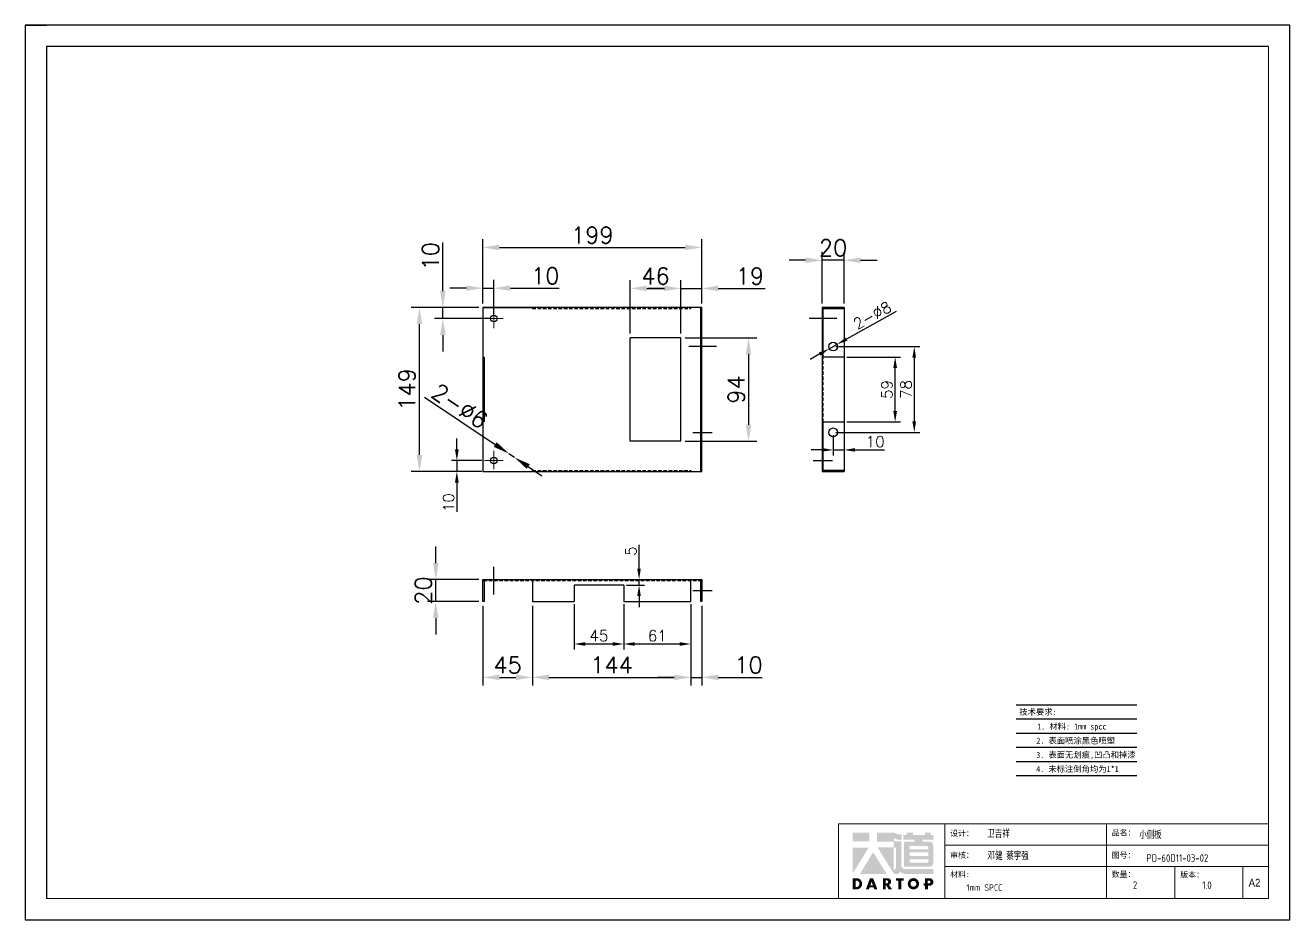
# Model space of a CAD drawing. Header units: millimetres. Extents: x -30327 to 34858, y 4015 to 75103.
# Drawn here: x -2896 to -1746, y 45675 to 46488 of the extents above; entities that cross this region are included whole.
import ezdxf
from ezdxf.enums import TextEntityAlignment as Align

# ---------------------------------------------------------------- set-up
doc = ezdxf.new("R2010")
doc.units = ezdxf.units.MM
doc.linetypes.add('HIDDEN2', pattern=[4.7625, 3.175, -1.5875])
doc.layers.add('A-TITLEBLOCK', color=7, linetype='Continuous', lineweight=18)
doc.layers.add('dim', color=2, linetype='Continuous', lineweight=9)
doc.layers.add('hidden', color=3, linetype='HIDDEN2')
doc.layers.add('print', color=30, linetype='Continuous')
doc.styles.add('GB', font='GBENOR.SHX', dxfattribs={"bigfont": 'gbcbig.shx'})
doc.styles.add('HZ', font='')
doc.styles.add('SLDTEXTSTYLE0', font='simfang.ttf', dxfattribs={"bigfont": 'bigfont'})
doc.styles.add('SLDTEXTSTYLE1', font='Gothic.ttf', dxfattribs={"width": 0.913})
doc.styles.get("Standard").update_dxf_attribs({"font": 'txt', "bigfont": 'gbcbig.shx'})
doc.styles.get('HZ').set_extended_font_data('SimSun')
doc.dimstyles.new('1-4', dxfattribs={"dimscale": 4, "dimtxt": 2.5, "dimasz": 2.5, "dimexe": 1.25, "dimexo": 0.625, "dimtad": 1, "dimdsep": 46, "dimtxsty": 'Standard', "dimcen": 2.5, "dimadec": 0, "dimazin": 0, "dimtfac": 1, "dimtmove": 0, "dimatfit": 3, "dimfxl": 0, "dimarcsym": 0})
doc.dimstyles.new('1-6', dxfattribs={"dimscale": 6, "dimtxt": 2.5, "dimasz": 2.5, "dimexe": 1.25, "dimexo": 0.625, "dimtad": 1, "dimdsep": 46, "dimtxsty": 'Standard', "dimcen": 2.5, "dimadec": 0, "dimazin": 0, "dimtfac": 1, "dimtmove": 0, "dimatfit": 3, "dimfxl": 0, "dimarcsym": 0})

# ---------------------------------------------------------------- blocks, each defined once
blk = doc.blocks.new('*D1077')
at = {"layer": 'Defpoints', "color": 0}
for p in [(-2456.3, 46098.8), (-2451.3, 46095.4)]:
    blk.add_point(p, dxfattribs=at)
at = {"layer": 'dim', "color": 0, "lineweight": -2}
for p, q in [((-2533.2, 46150.1), (-2468.8, 46107.1)), ((-2451.3, 46095.4), (-2456.3, 46098.8)), ((-2438.8, 46087.1), (-2426.3, 46078.8))]:
    blk.add_line(p, q, dxfattribs=at)
at = {"layer": 'dim', "color": 0}
for points in [[(-2467.4, 46109.2), (-2470.1, 46105), (-2456.3, 46098.8)], [(-2437.4, 46089.2), (-2440.2, 46085), (-2451.3, 46095.4)]]:
    blk.add_solid(points, dxfattribs=at)
at = {"layer": 'dim', "color": 0, "lineweight": 9, "insert": (-2501, 46142.1), "char_height": 15, "attachment_point": 5, "rotation": 326.2874}
blk.add_mtext('2-%%C6', dxfattribs=at)
blk = doc.blocks.new('*D1078')
at = {"layer": 'Defpoints', "color": 0}
for p in [(-2537.7, 46231.6), (-2480, 46231.6), (-2480, 46082.6)]:
    blk.add_point(p, dxfattribs=at)
at = {"layer": 'dim', "color": 0, "lineweight": -2}
for p, q in [((-2483.7, 46231.6), (-2545.2, 46231.6)), ((-2537.7, 46097.6), (-2537.7, 46216.6)), ((-2483.7, 46082.6), (-2545.2, 46082.6))]:
    blk.add_line(p, q, dxfattribs=at)
at = {"layer": 'dim', "color": 0}
for points in [[(-2540.2, 46216.6), (-2535.2, 46216.6), (-2537.7, 46231.6)], [(-2540.2, 46097.6), (-2535.2, 46097.6), (-2537.7, 46082.6)]]:
    blk.add_solid(points, dxfattribs=at)
at = {"layer": 'dim', "color": 0, "lineweight": 9, "insert": (-2549, 46157.1), "char_height": 15, "attachment_point": 5, "rotation": 90}
blk.add_mtext('149', dxfattribs=at)
blk = doc.blocks.new('*D1079')
at = {"layer": 'Defpoints', "color": 0}
for p in [(-2281, 46286.2), (-2480, 46231.6), (-2281, 46231.6)]:
    blk.add_point(p, dxfattribs=at)
at = {"layer": 'dim', "color": 0, "lineweight": -2}
for p, q in [((-2480, 46235.4), (-2480, 46293.7)), ((-2465, 46286.2), (-2296, 46286.2)), ((-2281, 46235.4), (-2281, 46293.7))]:
    blk.add_line(p, q, dxfattribs=at)
at = {"layer": 'dim', "color": 0}
for points in [[(-2465, 46288.7), (-2465, 46283.7), (-2480, 46286.2)], [(-2296, 46288.7), (-2296, 46283.7), (-2281, 46286.2)]]:
    blk.add_solid(points, dxfattribs=at)
at = {"layer": 'dim', "color": 0, "lineweight": 9, "insert": (-2380.5, 46297.4), "char_height": 15, "attachment_point": 5}
blk.add_mtext('199', dxfattribs=at)
blk = doc.blocks.new('*D1080')
at = {"layer": 'Defpoints', "color": 0}
for p in [(-2516.4, 46231.6), (-2480, 46231.6), (-2470, 46221.6)]:
    blk.add_point(p, dxfattribs=at)
at = {"layer": 'dim', "color": 0, "lineweight": -2}
for p, q in [((-2516.4, 46246.6), (-2516.4, 46290.8)), ((-2483.7, 46231.6), (-2523.9, 46231.6)), ((-2516.4, 46221.6), (-2516.4, 46231.6)), ((-2473.7, 46221.6), (-2523.9, 46221.6)), ((-2516.4, 46206.6), (-2516.4, 46191.6))]:
    blk.add_line(p, q, dxfattribs=at)
at = {"layer": 'dim', "color": 0}
for points in [[(-2518.9, 46246.6), (-2513.9, 46246.6), (-2516.4, 46231.6)], [(-2518.9, 46206.6), (-2513.9, 46206.6), (-2516.4, 46221.6)]]:
    blk.add_solid(points, dxfattribs=at)
at = {"layer": 'dim', "color": 0, "lineweight": 9, "insert": (-2527.6, 46278.3), "char_height": 15, "attachment_point": 5, "rotation": 90}
blk.add_mtext('10', dxfattribs=at)
blk = doc.blocks.new('*D1081')
at = {"layer": 'Defpoints', "color": 0}
for p in [(-2480, 46249.2), (-2480, 46231.6), (-2470, 46221.6)]:
    blk.add_point(p, dxfattribs=at)
at = {"layer": 'dim', "color": 0, "lineweight": -2}
for p, q in [((-2495, 46249.2), (-2510, 46249.2)), ((-2480, 46235.4), (-2480, 46256.7)), ((-2480, 46249.2), (-2470, 46249.2)), ((-2470, 46225.4), (-2470, 46256.7)), ((-2455, 46249.2), (-2410.8, 46249.2))]:
    blk.add_line(p, q, dxfattribs=at)
at = {"layer": 'dim', "color": 0}
for points in [[(-2495, 46251.7), (-2495, 46246.7), (-2480, 46249.2)], [(-2455, 46251.7), (-2455, 46246.7), (-2470, 46249.2)]]:
    blk.add_solid(points, dxfattribs=at)
at = {"layer": 'dim', "color": 0, "lineweight": 9, "insert": (-2423.3, 46260.4), "char_height": 15, "attachment_point": 5}
blk.add_mtext('10', dxfattribs=at)
blk = doc.blocks.new('*D1090')
at = {"layer": 'Defpoints', "color": 0}
for p in [(-2522.9, 45984.4), (-2480, 45984.4), (-2480, 45964.4)]:
    blk.add_point(p, dxfattribs=at)
at = {"layer": 'dim', "color": 0, "lineweight": -2}
for p, q in [((-2522.9, 45999.4), (-2522.9, 46014.4)), ((-2483.7, 45984.4), (-2530.4, 45984.4)), ((-2522.9, 45964.4), (-2522.9, 45984.4)), ((-2483.7, 45964.4), (-2530.4, 45964.4)), ((-2522.9, 45949.4), (-2522.9, 45934.4))]:
    blk.add_line(p, q, dxfattribs=at)
at = {"layer": 'dim', "color": 0}
for points in [[(-2525.4, 45999.4), (-2520.4, 45999.4), (-2522.9, 45984.4)], [(-2525.4, 45949.4), (-2520.4, 45949.4), (-2522.9, 45964.4)]]:
    blk.add_solid(points, dxfattribs=at)
at = {"layer": 'dim', "color": 0, "lineweight": 9, "insert": (-2534.2, 45974.4), "char_height": 15, "attachment_point": 5, "rotation": 90}
blk.add_mtext('20', dxfattribs=at)
blk = doc.blocks.new('*D1091')
at = {"layer": 'Defpoints', "color": 0}
for p in [(-2480, 45964.4), (-2435, 45964.4), (-2435, 45895.5)]:
    blk.add_point(p, dxfattribs=at)
at = {"layer": 'dim', "color": 0, "lineweight": -2}
for p, q in [((-2480, 45960.6), (-2480, 45888)), ((-2435, 45960.6), (-2435, 45888)), ((-2465, 45895.5), (-2450, 45895.5))]:
    blk.add_line(p, q, dxfattribs=at)
at = {"layer": 'dim', "color": 0}
for points in [[(-2465, 45898), (-2465, 45893), (-2480, 45895.5)], [(-2450, 45898), (-2450, 45893), (-2435, 45895.5)]]:
    blk.add_solid(points, dxfattribs=at)
at = {"layer": 'dim', "color": 0, "lineweight": 9, "insert": (-2457.5, 45906.7), "char_height": 15, "attachment_point": 5}
blk.add_mtext('45', dxfattribs=at)
blk = doc.blocks.new('*D1092')
at = {"layer": 'Defpoints', "color": 0}
for p in [(-2435, 45964.4), (-2291, 45964.4), (-2291, 45895.5)]:
    blk.add_point(p, dxfattribs=at)
at = {"layer": 'dim', "color": 0, "lineweight": -2}
for p, q in [((-2435, 45960.6), (-2435, 45888)), ((-2291, 45960.6), (-2291, 45888)), ((-2420, 45895.5), (-2306, 45895.5))]:
    blk.add_line(p, q, dxfattribs=at)
at = {"layer": 'dim', "color": 0}
for points in [[(-2420, 45898), (-2420, 45893), (-2435, 45895.5)], [(-2306, 45898), (-2306, 45893), (-2291, 45895.5)]]:
    blk.add_solid(points, dxfattribs=at)
at = {"layer": 'dim', "color": 0, "lineweight": 9, "insert": (-2363, 45906.7), "char_height": 15, "attachment_point": 5}
blk.add_mtext('144', dxfattribs=at)
blk = doc.blocks.new('*D1093')
at = {"layer": 'Defpoints', "color": 0}
for p in [(-2291, 45964.4), (-2281, 45964.4), (-2291, 45895.5)]:
    blk.add_point(p, dxfattribs=at)
at = {"layer": 'dim', "color": 0, "lineweight": -2}
for p, q in [((-2291, 45960.6), (-2291, 45888)), ((-2281, 45960.6), (-2281, 45888)), ((-2306, 45895.5), (-2321, 45895.5)), ((-2291, 45895.5), (-2281, 45895.5)), ((-2266, 45895.5), (-2226, 45895.5))]:
    blk.add_line(p, q, dxfattribs=at)
at = {"layer": 'dim', "color": 0}
for points in [[(-2306, 45898), (-2306, 45893), (-2291, 45895.5)], [(-2266, 45898), (-2266, 45893), (-2281, 45895.5)]]:
    blk.add_solid(points, dxfattribs=at)
at = {"layer": 'dim', "color": 0, "lineweight": 9, "insert": (-2238.5, 45906.7), "char_height": 15, "attachment_point": 5}
blk.add_mtext('10', dxfattribs=at)
blk = doc.blocks.new('*D1094')
at = {"layer": 'Defpoints', "color": 0}
for p in [(-2171.6, 46274.6), (-2171.6, 46231.6), (-2151.6, 46231.6)]:
    blk.add_point(p, dxfattribs=at)
at = {"layer": 'dim', "color": 0, "lineweight": -2}
for p, q in [((-2186.6, 46274.6), (-2201.6, 46274.6)), ((-2171.6, 46235.4), (-2171.6, 46282.1)), ((-2151.6, 46274.6), (-2171.6, 46274.6)), ((-2151.6, 46235.4), (-2151.6, 46282.1)), ((-2136.6, 46274.6), (-2121.6, 46274.6))]:
    blk.add_line(p, q, dxfattribs=at)
at = {"layer": 'dim', "color": 0}
for points in [[(-2186.6, 46277.1), (-2186.6, 46272.1), (-2171.6, 46274.6)], [(-2136.6, 46277.1), (-2136.6, 46272.1), (-2151.6, 46274.6)]]:
    blk.add_solid(points, dxfattribs=at)
at = {"layer": 'dim', "color": 0, "lineweight": 9, "insert": (-2161.6, 46285.9), "char_height": 15, "attachment_point": 5}
blk.add_mtext('20', dxfattribs=at)
blk = doc.blocks.new('*D1082')
at = {"layer": 'Defpoints', "color": 0}
for p in [(-2151.6, 46186.6), (-2105.2, 46186.6), (-2151.6, 46127.6)]:
    blk.add_point(p, dxfattribs=at)
at = {"layer": 'dim', "color": 0, "lineweight": -2}
for p, q in [((-2149.1, 46186.6), (-2100.2, 46186.6)), ((-2105.2, 46137.6), (-2105.2, 46176.6)), ((-2149.1, 46127.6), (-2100.2, 46127.6))]:
    blk.add_line(p, q, dxfattribs=at)
at = {"layer": 'dim', "color": 0}
for points in [[(-2106.9, 46176.6), (-2103.5, 46176.6), (-2105.2, 46186.6)], [(-2106.9, 46137.6), (-2103.5, 46137.6), (-2105.2, 46127.6)]]:
    blk.add_solid(points, dxfattribs=at)
at = {"layer": 'dim', "color": 0, "insert": (-2112.7, 46157.1), "char_height": 10, "attachment_point": 5, "rotation": 90}
blk.add_mtext('59', dxfattribs=at)
blk = doc.blocks.new('*D1083')
at = {"layer": 'Defpoints', "color": 0}
for p in [(-2352, 45964.4), (-2291, 45964.4), (-2352, 45925.8)]:
    blk.add_point(p, dxfattribs=at)
at = {"layer": 'dim', "color": 0, "lineweight": -2}
for p, q in [((-2352, 45961.9), (-2352, 45920.8)), ((-2291, 45961.9), (-2291, 45920.8)), ((-2301, 45925.8), (-2342, 45925.8))]:
    blk.add_line(p, q, dxfattribs=at)
at = {"layer": 'dim', "color": 0}
for points in [[(-2342, 45927.5), (-2342, 45924.2), (-2352, 45925.8)], [(-2301, 45927.5), (-2301, 45924.2), (-2291, 45925.8)]]:
    blk.add_solid(points, dxfattribs=at)
at = {"layer": 'dim', "color": 0, "insert": (-2321.5, 45933.3), "char_height": 10, "attachment_point": 5}
blk.add_mtext('61', dxfattribs=at)
blk = doc.blocks.new('*D1084')
at = {"layer": 'Defpoints', "color": 0}
for p in [(-2397, 45964.4), (-2352, 45964.4), (-2397, 45925.8)]:
    blk.add_point(p, dxfattribs=at)
at = {"layer": 'dim', "color": 0, "lineweight": -2}
for p, q in [((-2397, 45961.9), (-2397, 45920.8)), ((-2352, 45961.9), (-2352, 45920.8)), ((-2362, 45925.8), (-2387, 45925.8))]:
    blk.add_line(p, q, dxfattribs=at)
at = {"layer": 'dim', "color": 0}
for points in [[(-2387, 45927.5), (-2387, 45924.2), (-2397, 45925.8)], [(-2362, 45927.5), (-2362, 45924.2), (-2352, 45925.8)]]:
    blk.add_solid(points, dxfattribs=at)
at = {"layer": 'dim', "color": 0, "insert": (-2374.5, 45933.3), "char_height": 10, "attachment_point": 5}
blk.add_mtext('45', dxfattribs=at)
blk = doc.blocks.new('*D1085')
at = {"layer": 'Defpoints', "color": 0}
for p in [(-2352, 45984.4), (-2338, 45984.4), (-2352, 45979.4)]:
    blk.add_point(p, dxfattribs=at)
at = {"layer": 'dim', "color": 0, "lineweight": -2}
for p, q in [((-2338, 45994.4), (-2338, 46016)), ((-2349.5, 45984.4), (-2333, 45984.4)), ((-2338, 45979.4), (-2338, 45984.4)), ((-2349.5, 45979.4), (-2333, 45979.4)), ((-2338, 45969.4), (-2338, 45959.4))]:
    blk.add_line(p, q, dxfattribs=at)
at = {"layer": 'dim', "color": 0}
for points in [[(-2339.7, 45994.4), (-2336.4, 45994.4), (-2338, 45984.4)], [(-2339.7, 45969.4), (-2336.4, 45969.4), (-2338, 45979.4)]]:
    blk.add_solid(points, dxfattribs=at)
at = {"layer": 'dim', "color": 0, "insert": (-2345.5, 46010.2), "char_height": 10, "attachment_point": 5, "rotation": 90}
blk.add_mtext('5', dxfattribs=at)
blk = doc.blocks.new('*D1086')
at = {"layer": 'Defpoints', "color": 0}
for p in [(-2161.6, 46196.1), (-2161.6, 46118.1), (-2087.8, 46118.1)]:
    blk.add_point(p, dxfattribs=at)
at = {"layer": 'dim', "color": 0, "lineweight": -2}
for p, q in [((-2159.1, 46196.1), (-2082.8, 46196.1)), ((-2087.8, 46186.1), (-2087.8, 46128.1)), ((-2159.1, 46118.1), (-2082.8, 46118.1))]:
    blk.add_line(p, q, dxfattribs=at)
at = {"layer": 'dim', "color": 0}
for points in [[(-2089.5, 46186.1), (-2086.2, 46186.1), (-2087.8, 46196.1)], [(-2089.5, 46128.1), (-2086.2, 46128.1), (-2087.8, 46118.1)]]:
    blk.add_solid(points, dxfattribs=at)
at = {"layer": 'dim', "color": 0, "insert": (-2095.3, 46157.1), "char_height": 10, "attachment_point": 5, "rotation": 90}
blk.add_mtext('78', dxfattribs=at)
blk = doc.blocks.new('*D1087')
at = {"layer": 'Defpoints', "color": 0}
for p in [(-2165.1, 46194.2), (-2158.1, 46198.1)]:
    blk.add_point(p, dxfattribs=at)
at = {"layer": 'dim', "color": 0, "lineweight": -2}
for p, q in [((-2104.2, 46228), (-2149.3, 46202.9)), ((-2165.1, 46194.2), (-2158.1, 46198.1)), ((-2173.8, 46189.4), (-2182.6, 46184.5))]:
    blk.add_line(p, q, dxfattribs=at)
at = {"layer": 'dim', "color": 0}
for points in [[(-2150.2, 46204.4), (-2148.5, 46201.5), (-2158.1, 46198.1)], [(-2174.6, 46190.8), (-2173, 46187.9), (-2165.1, 46194.2)]]:
    blk.add_solid(points, dxfattribs=at)
at = {"layer": 'dim', "color": 0, "insert": (-2126, 46224.5), "char_height": 10, "attachment_point": 5, "rotation": 29.0383}
blk.add_mtext('2-∅8', dxfattribs=at)
blk = doc.blocks.new('*D1088')
at = {"layer": 'Defpoints', "color": 0}
for p in [(-2478.5, 46092.6), (-2503.7, 46082.6), (-2478.5, 46082.6)]:
    blk.add_point(p, dxfattribs=at)
at = {"layer": 'dim', "color": 0, "lineweight": -2}
for p, q in [((-2503.7, 46102.6), (-2503.7, 46112.6)), ((-2481, 46092.6), (-2508.7, 46092.6)), ((-2503.7, 46092.6), (-2503.7, 46082.6)), ((-2481, 46082.6), (-2508.7, 46082.6)), ((-2503.7, 46072.6), (-2503.7, 46046))]:
    blk.add_line(p, q, dxfattribs=at)
at = {"layer": 'dim', "color": 0}
for points in [[(-2505.4, 46102.6), (-2502, 46102.6), (-2503.7, 46092.6)], [(-2505.4, 46072.6), (-2502, 46072.6), (-2503.7, 46082.6)]]:
    blk.add_solid(points, dxfattribs=at)
at = {"layer": 'dim', "color": 0, "insert": (-2511.2, 46054.3), "char_height": 10, "attachment_point": 5, "rotation": 90}
blk.add_mtext('10', dxfattribs=at)
blk = doc.blocks.new('*D1089')
at = {"layer": 'Defpoints', "color": 0}
for p in [(-2161.6, 46118.1), (-2151.6, 46118.1), (-2151.6, 46102.2)]:
    blk.add_point(p, dxfattribs=at)
at = {"layer": 'dim', "color": 0, "lineweight": -2}
for p, q in [((-2161.6, 46115.6), (-2161.6, 46097.2)), ((-2151.6, 46115.6), (-2151.6, 46097.2)), ((-2171.6, 46102.2), (-2181.6, 46102.2)), ((-2161.6, 46102.2), (-2151.6, 46102.2)), ((-2141.6, 46102.2), (-2114.9, 46102.2))]:
    blk.add_line(p, q, dxfattribs=at)
at = {"layer": 'dim', "color": 0}
for points in [[(-2171.6, 46103.9), (-2171.6, 46100.6), (-2161.6, 46102.2)], [(-2141.6, 46103.9), (-2141.6, 46100.6), (-2151.6, 46102.2)]]:
    blk.add_solid(points, dxfattribs=at)
at = {"layer": 'dim', "color": 0, "insert": (-2123.3, 46109.7), "char_height": 10, "attachment_point": 5}
blk.add_mtext('10', dxfattribs=at)
blk = doc.blocks.new('*D1095')
at = {"layer": 'Defpoints', "color": 0}
for p in [(-2300, 46249), (-2346, 46204.1), (-2300, 46204.1)]:
    blk.add_point(p, dxfattribs=at)
at = {"layer": 'dim', "color": 0, "lineweight": -2}
for p, q in [((-2346, 46207.9), (-2346, 46256.5)), ((-2331, 46249), (-2315, 46249)), ((-2300, 46207.9), (-2300, 46256.5))]:
    blk.add_line(p, q, dxfattribs=at)
at = {"layer": 'dim', "color": 0}
for points in [[(-2331, 46251.5), (-2331, 46246.5), (-2346, 46249)], [(-2315, 46251.5), (-2315, 46246.5), (-2300, 46249)]]:
    blk.add_solid(points, dxfattribs=at)
at = {"layer": 'dim', "color": 0, "insert": (-2323, 46260.2), "char_height": 15, "attachment_point": 5}
blk.add_mtext('46', dxfattribs=at)
blk = doc.blocks.new('*D1096')
at = {"layer": 'Defpoints', "color": 0}
for p in [(-2281, 46249), (-2281, 46231.6), (-2300, 46204.1)]:
    blk.add_point(p, dxfattribs=at)
at = {"layer": 'dim', "color": 0, "lineweight": -2}
for p, q in [((-2315, 46249), (-2330, 46249)), ((-2300, 46207.9), (-2300, 46256.5)), ((-2300, 46249), (-2281, 46249)), ((-2281, 46235.4), (-2281, 46256.5)), ((-2266, 46249), (-2223.5, 46249))]:
    blk.add_line(p, q, dxfattribs=at)
at = {"layer": 'dim', "color": 0}
for points in [[(-2315, 46251.5), (-2315, 46246.5), (-2300, 46249)], [(-2266, 46251.5), (-2266, 46246.5), (-2281, 46249)]]:
    blk.add_solid(points, dxfattribs=at)
at = {"layer": 'dim', "color": 0, "insert": (-2237.2, 46260.2), "char_height": 15, "attachment_point": 5}
blk.add_mtext('19', dxfattribs=at)
blk = doc.blocks.new('*D1097')
at = {"layer": 'Defpoints', "color": 0}
for p in [(-2300, 46204.1), (-2300, 46110.1), (-2238.5, 46110.1)]:
    blk.add_point(p, dxfattribs=at)
at = {"layer": 'dim', "color": 0, "lineweight": -2}
for p, q in [((-2296.2, 46204.1), (-2231, 46204.1)), ((-2238.5, 46189.1), (-2238.5, 46125.1)), ((-2296.2, 46110.1), (-2231, 46110.1))]:
    blk.add_line(p, q, dxfattribs=at)
at = {"layer": 'dim', "color": 0}
for points in [[(-2241, 46189.1), (-2236, 46189.1), (-2238.5, 46204.1)], [(-2241, 46125.1), (-2236, 46125.1), (-2238.5, 46110.1)]]:
    blk.add_solid(points, dxfattribs=at)
at = {"layer": 'dim', "color": 0, "insert": (-2249.7, 46157.1), "char_height": 15, "attachment_point": 5, "rotation": 90}
blk.add_mtext('94', dxfattribs=at)
blk = doc.blocks.new('Dartop Logo')
at = {"true_color": 0xc40018}
h = blk.add_hatch(color=12, dxfattribs=at)
h.set_gradient(color1=(196, 0, 24), color2=(196, 0, 24), tint=1)
h.paths.add_polyline_path([(30.39, -3.87), (33.08, -5.04), (35.99, -5.04), (35.99, -1.19), (33.59, -1.19), (30.46, 0.05), (17.94, 0.05), (17.94, -6.46), (30.12, -6.46), (30.12, -6.59), (30.12, -10.75), (18.31, -10.75), (30.46, -30.31), (32.87, -30.31, 0.279375), (34.63, -28.6), (34.63, -28.51), (34.84, -28.51, 0.143145), (38.15, -30.2), (59.27, -30.2), (59.27, -26.49), (38.06, -26.49, -0.414214), (35.75, -24.18), (35.75, -6.26), (30.39, -6.26)])
h.paths.add_polyline_path([(30.25, -10.84), (31.8, -10.84), (31.8, -26.02, -0.088936), (30.9, -26.94), (30.24, -26.94)], flags=16)
h = blk.add_hatch(color=12, dxfattribs=at)
h.set_gradient(color1=(196, 0, 24), color2=(196, 0, 24), tint=1)
h.paths.add_polyline_path([(59.24, -1.73), (57.36, -1.73), (57.36, 0.06), (53.06, 0.06), (53.06, -1.64), (44.29, -1.64), (44.29, 0.15), (39.7, 0.15), (39.7, -1.67), (37.16, -1.67), (37.16, -4.97), (45.54, -4.97), (45.54, -6.42), (37.73, -6.42), (37.73, -24.88), (56.26, -24.88, 0.414214), (59.15, -21.99), (59.15, -9.35, 0.414214), (56.26, -6.46), (51.36, -6.46), (51.36, -5.03), (59.24, -5.03)])
h.paths.add_polyline_path([(54.21, -9.59, -0.414214), (55.66, -11.04), (55.66, -12.1), (41.79, -12.1), (41.79, -9.59)], flags=16)
h.paths.add_polyline_path([(55.57, -14.33), (55.57, -17.01), (41.88, -17.01), (41.88, -14.33)], flags=16)
h.paths.add_polyline_path([(55.75, -19.43), (55.75, -20.57, -0.414214), (54.3, -22.02), (41.88, -22.02), (41.88, -19.43)], flags=16)
h = blk.add_hatch(color=12, dxfattribs=at)
h.set_gradient(color1=(196, 0, 24), color2=(196, 0, 24), tint=1)
h.paths.add_polyline_path([(12.18, 0), (0, 0), (0, -6.37), (12.18, -6.37)])
h = blk.add_hatch(color=12, dxfattribs=at)
h.set_gradient(color1=(196, 0, 24), color2=(196, 0, 24), tint=1)
h.paths.add_polyline_path([(11.79, -10.83), (0.03, -10.83), (0.03, -30.03)])
h = blk.add_hatch(color=12, dxfattribs=at)
h.set_gradient(color1=(196, 0, 24), color2=(196, 0, 24), tint=1)
h.paths.add_polyline_path([(15.05, -14.31), (5.44, -30.15), (25.01, -30.15)])
at = {"true_color": 0x646464}
h = blk.add_hatch(color=251, dxfattribs=at)
h.set_gradient(color1=(100, 100, 100), color2=(100, 100, 100), tint=1)
h.paths.add_polyline_path([(4.15, -33.43), (0.11, -33.43), (0.11, -41.5), (3.51, -41.5, 0.793016)])
h.paths.add_polyline_path([(3.57, -39.73), (2.16, -39.73), (2.16, -35.19), (3.42, -35.19, -0.671361)], flags=16)
h = blk.add_hatch(color=251, dxfattribs=at)
h.set_gradient(color1=(100, 100, 100), color2=(100, 100, 100), tint=1)
h.paths.add_polyline_path([(15.08, -33.36), (12.78, -33.36), (9.82, -41.51), (12, -41.51), (12.51, -40.06), (15.46, -40.06), (15.99, -41.52), (18.19, -41.52)])
h.paths.add_polyline_path([(14.9, -38.51), (13.07, -38.51), (13.97, -35.95)], flags=16)
h = blk.add_hatch(color=251, dxfattribs=at)
h.set_gradient(color1=(100, 100, 100), color2=(100, 100, 100), tint=1)
h.paths.add_polyline_path([(26.27, -33.36), (22.3, -33.36), (22.3, -41.51), (24.4, -41.51), (24.4, -38.28), (26.55, -41.54), (29.09, -41.54), (26.61, -38.3, 0.744055)])
h.paths.add_polyline_path([(24.38, -37.08), (24.38, -34.94), (25.32, -34.94, -0.796809), (25.3, -37.08)], flags=16)
h = blk.add_hatch(color=251, dxfattribs=at)
h.set_gradient(color1=(100, 100, 100), color2=(100, 100, 100), tint=1)
h.paths.add_polyline_path([(37.44, -33.4), (31.88, -33.4), (31.88, -35.16), (33.61, -35.16), (33.61, -41.52), (35.69, -41.52), (35.69, -35.16), (37.44, -35.16)])
h = blk.add_hatch(color=251, dxfattribs=at)
h.set_gradient(color1=(100, 100, 100), color2=(100, 100, 100), tint=1)
h.paths.add_polyline_path([(40.46, -37.41, 1), (48.83, -37.41, 1)])
h.paths.add_polyline_path([(46.8, -37.41, -1), (42.5, -37.41, -1)], flags=16)
h = blk.add_hatch(color=251, dxfattribs=at)
h.set_gradient(color1=(100, 100, 100), color2=(100, 100, 100), tint=1)
h.paths.add_polyline_path([(56.85, -33.38), (56.73, -33.38), (53.19, -33.38), (53.19, -37.19), (52.26, -37.19), (52.26, -38.73), (53.18, -38.73), (53.18, -41.5), (55.24, -41.5), (55.24, -38.72), (57.51, -38.72, 0.812304)])
h.paths.add_polyline_path([(55.21, -37.18), (55.21, -35.05), (56.39, -35.05, -0.778213), (56.27, -37.18)], flags=16)
blk = doc.blocks.new('DT-A2-TITLE')
for p, q in [((594, 420), (0, 420)), ((0, 420), (0, 420)), ((0, 420), (0, 0)), ((0, 420), (10, 420)), ((594, 0), (594, 420)), ((10, 410), (10, 10)), ((584, 410), (10, 410))]:
    blk.add_line(p, q)
at = {"layer": 'A-TITLEBLOCK', "color": 7}
for p, q in [((584, 410), (584, 10)), ((594, 0), (594, 297)), ((382, 10), (382, 45)), ((584, 45), (382, 45)), ((432, 45), (432, 10)), ((508, 45), (508, 10)), ((584, 35), (432, 35)), ((432, 25), (584.08, 25)), ((540, 10), (540, 25)), ((572, 10), (572, 25)), ((10, 10), (584, 10)), ((0, 0), (594, 0))]:
    blk.add_line(p, q, dxfattribs=at)
at = {"layer": 'A-TITLEBLOCK', "xscale": 0.6400000000000001, "yscale": 0.6400000000000001, "zscale": 0.6400000000000001}
blk.add_blockref('Dartop Logo', (388.65, 40.81), dxfattribs=at)
at = {"style": 'GB'}
for tag, p, height in [('#设计', (451.96, 38.52), 3.5), ('#品名', (523.32, 37.95), 3.5), ('#审核', (451.99, 28.1), 3.5), ('#图号', (526.67, 27.2), 3.5), ('#数量', (520.33, 14.51), 3.5), ('#版本', (552.92, 14.47), 3.5), ('#材料说明', (442.15, 13.59), 3)]:
    blk.add_attdef(tag, p, '', height=height, dxfattribs=at)
at = {"layer": 'A-TITLEBLOCK', "color": 7, "attachment_point": 1}
for s, insert, char_height, style in [('设计：', (434.47, 41.87), 2.646, 'SLDTEXTSTYLE0'), ('品名：', (510.43, 42.19), 2.646, 'SLDTEXTSTYLE0'), ('审核：', (434.47, 31.64), 2.646, 'SLDTEXTSTYLE0'), ('图号：', (510.4, 31.66), 2.646, 'SLDTEXTSTYLE0'), ('材料:', (434.47, 22.62), 2.646, 'SLDTEXTSTYLE0'), ('数量：', (510.35, 22.64), 2.646, 'SLDTEXTSTYLE0'), ('版本：', (542.59, 22.48), 2.646, 'SLDTEXTSTYLE0'), ('A2', (574.7, 19.21), 3.704, 'SLDTEXTSTYLE1')]:
    blk.add_mtext(s, dxfattribs=dict(at, insert=insert, char_height=char_height, style=style))

msp = doc.modelspace()

# ---------------------------------------------------------------- linework, layer by layer
at = {"color": 0}
for p, q in [((-2479.9723, 46231.6461), (-2479.9723, 46082.6461)), ((-2280.9723, 46231.6461), (-2479.9723, 46231.6461)), ((-2281.9723, 46082.6461), (-2281.9723, 46231.6461)), ((-2280.9723, 46082.6461), (-2280.9723, 46231.6461)), ((-2345.9723, 46110.1461), (-2345.9723, 46204.1461)), ((-2299.9723, 46110.1461), (-2299.9723, 46204.1461)), ((-2478.9723, 46186.6461), (-2478.9723, 46127.6461)), ((-2479.9723, 46082.6461), (-2280.9723, 46082.6461)), ((-2342.9723, 46082.6461), (-2342.9723, 46083.6461)), ((-2296.9723, 46082.6461), (-2296.9723, 46083.6461))]:
    msp.add_line(p, q, dxfattribs=at)
for p, q in [((-2479.9723, 46231.6461), (-2434.9723, 46231.6461)), ((-2479.9723, 46231.6461), (-2479.9723, 46216.6461)), ((-2434.9723, 46231.6461), (-2434.9723, 46230.6461)), ((-2290.9723, 46230.6461), (-2290.9723, 46231.6461)), ((-2151.5889, 46231.6461), (-2171.5889, 46231.6461)), ((-2171.5889, 46231.6461), (-2171.5889, 46082.6461)), ((-2151.5889, 46231.6461), (-2171.5889, 46231.6461)), ((-2170.5889, 46186.6461), (-2170.5889, 46231.6461)), ((-2170.5889, 46230.6461), (-2151.5889, 46230.6461)), ((-2170.5889, 46230.6461), (-2151.5889, 46230.6461)), ((-2151.5889, 46230.6461), (-2151.5889, 46231.6461)), ((-2151.5889, 46231.6461), (-2151.5889, 46082.6461)), ((-2151.5889, 46230.6461), (-2151.5889, 46231.6461)), ((-2158.1277, 46221.6461), (-2183.3319, 46221.6461)), ((-2299.9723, 46204.1461), (-2345.9723, 46204.1461)), ((-2267.5111, 46196.1461), (-2292.7153, 46196.1461)), ((-2151.5889, 46186.6461), (-2171.5889, 46186.6461)), ((-2151.5889, 46186.6461), (-2151.5889, 46127.6461)), ((-2171.5889, 46127.6461), (-2151.5889, 46127.6461)), ((-2170.5889, 46082.6461), (-2170.5889, 46127.6461)), ((-2289.0759, 46118.1461), (-2271.4662, 46118.1461)), ((-2299.9723, 46110.1461), (-2345.9723, 46110.1461)), ((-2179.6925, 46092.6461), (-2162.0827, 46092.6461)), ((-2434.9723, 46082.6461), (-2434.9723, 46083.6461)), ((-2290.9723, 46083.6461), (-2290.9723, 46082.6461)), ((-2171.5889, 46082.6461), (-2151.5889, 46082.6461)), ((-2151.5889, 46083.6461), (-2170.5889, 46083.6461)), ((-2151.5889, 46082.6461), (-2151.5889, 46083.6461)), ((-2469.9723, 45970.8978), (-2469.9723, 45996.102)), ((-2479.9723, 45984.359), (-2280.9723, 45984.359)), ((-2479.9723, 45964.359), (-2479.9723, 45984.359)), ((-2434.9723, 45984.359), (-2434.9723, 45964.359)), ((-2290.9723, 45964.359), (-2290.9723, 45984.359)), ((-2280.9723, 45984.359), (-2280.9723, 45964.359)), ((-2478.9723, 45983.359), (-2478.9723, 45964.359)), ((-2396.9723, 45979.359), (-2396.9723, 45964.359)), ((-2351.9723, 45979.359), (-2396.9723, 45979.359)), ((-2351.9723, 45979.359), (-2351.9723, 45964.359)), ((-2289.0759, 45974.359), (-2271.4662, 45974.359)), ((-2281.9723, 45964.359), (-2281.9723, 45983.359)), ((-2478.9723, 45964.359), (-2479.9723, 45964.359)), ((-2434.9723, 45964.359), (-2396.9723, 45964.359)), ((-2351.9723, 45964.359), (-2290.9723, 45964.359)), ((-2280.9723, 45964.359), (-2281.9723, 45964.359))]:
    msp.add_line(p, q)
at = {"linetype": 'HIDDEN2'}
for p, q in [((-2434.9723, 46230.6461), (-2290.9723, 46230.6461)), ((-2434.9723, 46083.6461), (-2290.9723, 46083.6461))]:
    msp.add_line(p, q, dxfattribs=at)
at = {"color": 0}
for centre in [(-2469.9723, 46221.6461), (-2469.9723, 46092.6461)]:
    msp.add_circle(centre, 3, dxfattribs=at)
for centre in [(-2161.5889, 46196.1461), (-2161.5889, 46118.1461)]:
    msp.add_circle(centre, 4)
at = {"layer": 'Defpoints'}
for p, q in [((-1995.2219, 45870.6473), (-1885.5853, 45870.6473)), ((-1995.2219, 45857.7749), (-1885.5853, 45857.7749)), ((-1995.2219, 45857.7749), (-1885.5853, 45857.7749)), ((-1995.2219, 45844.9025), (-1885.5853, 45844.9025)), ((-1995.2219, 45832.0301), (-1885.5853, 45832.0301)), ((-1995.2219, 45819.1577), (-1885.5853, 45819.1577)), ((-1995.2219, 45806.2852), (-1885.5853, 45806.2852))]:
    msp.add_line(p, q, dxfattribs=at)
at = {"layer": 'dim', "lineweight": 9}
for p, q in [((-2469.9723, 46221.6461), (-2469.9723, 46229.5836)), ((-2469.9723, 46221.6461), (-2478.4723, 46221.6608)), ((-2469.9723, 46221.6461), (-2469.9723, 46212.7662)), ((-2469.9723, 46221.6461), (-2461.5602, 46221.6461)), ((-2469.9723, 46092.6461), (-2469.9723, 46101.5259)), ((-2469.9723, 46092.6461), (-2478.4723, 46092.6414)), ((-2469.9723, 46092.6461), (-2469.9723, 46084.7086)), ((-2469.9723, 46092.6461), (-2461.5602, 46092.6461))]:
    msp.add_line(p, q, dxfattribs=at)
at = {"layer": 'dim'}
for p, q in [((-2478.9723, 46186.6461), (-2479.9723, 46186.6461)), ((-2478.9723, 46127.6461), (-2479.9723, 46127.6461))]:
    msp.add_line(p, q, dxfattribs=at)
at = {"layer": 'hidden'}
for p, q in [((-2170.5889, 46127.6461), (-2170.5889, 46186.6461)), ((-2280.9723, 45983.359), (-2479.9723, 45983.359))]:
    msp.add_line(p, q, dxfattribs=at)
at = {"layer": 'print'}
msp.add_lwpolyline([(-2896.0674, 45675.2683), (-1746.4635, 45675.2683), (-1746.4635, 46488.1195), (-2896.0674, 46488.1195)], close=True, dxfattribs=at)

# ---------------------------------------------------------------- block references
at = {"xscale": 1.93536, "yscale": 1.93536, "zscale": 1.93536}
msp.add_blockref('DT-A2-TITLE', (-2896.0674, 45675.2683), dxfattribs=at).add_auto_attribs({'#设计': '卫吉祥', '#审核': '邓健 蔡宇强', '#材料说明': '1mm SPCC', '#品名': '小侧板', '#图号': 'PD-60D11-03-02', '#数量': '2', '#版本': '1.0'})

# ---------------------------------------------------------------- texts
at = {"style": 'HZ'}
for s, height, p in [('技术要求:', 5.40642, (-1975.311, 45864.1508)), ('1. 材料: 1mm spcc ', 5.406416, (-1942.7114, 45850.8337)), ('    2. 表面喷涂黑色喷塑  ', 5.406416, (-1944.6934, 45837.9613)), ('3. 表面无划痕,凹凸和掉漆', 5.406416, (-1931.7129, 45825.0889)), ('4. 未标注倒角均为1*1', 5.406416, (-1939.4327, 45812.2164))]:
    msp.add_text(s, height=height, dxfattribs=at).set_placement(p, align=Align.MIDDLE_CENTER)

# ---------------------------------------------------------------- dimensions: what is measured, and where the dimension line sits
at = {"layer": 'dim', "lineweight": 9}
for base, p1, p2, picture, middle in [((-2280.9723, 46286.1987), (-2479.9723, 46231.6461), (-2280.9723, 46231.6461), '*D1079', (-2380.4723, 46286.1987)), ((-2171.5889, 46274.6075), (-2151.5889, 46231.6461), (-2171.5889, 46231.6461), '*D1094', (-2161.5889, 46274.6075)), ((-2290.9723, 45895.4867), (-2280.9723, 45964.359), (-2290.9723, 45964.359), '*D1093', (-2238.4723, 45895.4867))]:
    dim = msp.add_linear_dim(base=base, p1=p1, p2=p2, dimstyle='1-6', dxfattribs=at)
    dim.commit()
    dim.dimension.update_dxf_attribs({"geometry": picture, "text_midpoint": middle, "dimtype": 160})
for base, p1, p2, angle, picture, middle in [((-2516.3571, 46231.6461), (-2469.9723, 46221.6461), (-2479.9723, 46231.6461), 270, '*D1080', (-2516.3571, 46278.3127)), ((-2479.9723, 46249.1912), (-2469.9723, 46221.6461), (-2479.9723, 46231.6461), 180, '*D1081', (-2423.3057, 46249.1912)), ((-2537.7374, 46231.6461), (-2479.9723, 46082.6461), (-2479.9723, 46231.6461), 90, '*D1078', (-2537.7374, 46157.1461)), ((-2522.9338, 45984.359), (-2479.9723, 45964.359), (-2479.9723, 45984.359), 270, '*D1090', (-2522.9338, 45974.359))]:
    dim = msp.add_linear_dim(base=base, p1=p1, p2=p2, angle=angle, dimstyle='1-6', dxfattribs=at)
    dim.commit()
    dim.dimension.update_dxf_attribs({"geometry": picture, "text_midpoint": middle, "dimtype": 160})
at = {"layer": 'dim'}
for base, p1, p2, dimstyle, picture, middle in [((-2299.9723, 46248.9569), (-2345.9723, 46204.1461), (-2299.9723, 46204.1461), '1-6', '*D1095', (-2322.9723, 46260.2069)), ((-2280.9723, 46248.9569), (-2299.9723, 46204.1461), (-2280.9723, 46231.6461), '1-6', '*D1096', (-2237.2223, 46260.2069)), ((-2151.5889, 46102.2483), (-2161.5889, 46118.1461), (-2151.5889, 46118.1461), '1-4', '*D1089', (-2123.2556, 46109.7483)), ((-2396.9723, 45925.8321), (-2351.9723, 45964.359), (-2396.9723, 45964.359), '1-4', '*D1084', (-2374.4723, 45933.3321)), ((-2351.9723, 45925.8321), (-2290.9723, 45964.359), (-2351.9723, 45964.359), '1-4', '*D1083', (-2321.4723, 45933.3321))]:
    dim = msp.add_linear_dim(base=base, p1=p1, p2=p2, dimstyle=dimstyle, dxfattribs=at)
    dim.commit()
    dim.dimension.update_dxf_attribs({"geometry": picture, "text_midpoint": middle})
dim = msp.add_diameter_dim_2p(p1=(-2165.0861, 46194.2045), p2=(-2158.0917, 46198.0877), text='2-<>', dimstyle='1-4', dxfattribs=at)
dim.commit()
dim.dimension.update_dxf_attribs({"geometry": '*D1087', "text_midpoint": (-2126.0318, 46224.4651)})
for base, p1, p2, dimstyle, picture, middle in [((-2238.4738, 46110.1461), (-2299.9723, 46204.1461), (-2299.9723, 46110.1461), '1-6', '*D1097', (-2249.7238, 46157.1461)), ((-2087.847, 46118.1461), (-2161.5889, 46196.1461), (-2161.5889, 46118.1461), '1-4', '*D1086', (-2095.347, 46157.1461)), ((-2105.1874, 46186.6461), (-2151.5889, 46127.6461), (-2151.5889, 46186.6461), '1-4', '*D1082', (-2112.6874, 46157.1461)), ((-2503.7109, 46082.6461), (-2478.4723, 46092.6414), (-2478.4723, 46082.6461), '1-4', '*D1088', (-2511.2109, 46054.3127)), ((-2338.041, 45984.359), (-2351.9723, 45979.359), (-2351.9723, 45984.359), '1-4', '*D1085', (-2345.541, 46010.1923))]:
    dim = msp.add_linear_dim(base=base, p1=p1, p2=p2, angle=90, dimstyle=dimstyle, dxfattribs=at)
    dim.commit()
    dim.dimension.update_dxf_attribs({"geometry": picture, "text_midpoint": middle})
at = {"layer": 'dim', "lineweight": 9}
dim = msp.add_diameter_dim_2p(p1=(-2451.2877, 46095.4247), p2=(-2456.2787, 46098.7549), text='2-%%C6', dimstyle='1-6', dxfattribs=at)
dim.commit()
dim.dimension.update_dxf_attribs({"geometry": '*D1077', "text_midpoint": (-2500.9844, 46142.1084)})
for base, p1, p2, picture, middle in [((-2434.9723, 45895.4867), (-2479.9723, 45964.359), (-2434.9723, 45964.359), '*D1091', (-2457.4723, 45906.7367)), ((-2290.9723, 45895.4867), (-2434.9723, 45964.359), (-2290.9723, 45964.359), '*D1092', (-2362.9723, 45906.7367))]:
    dim = msp.add_linear_dim(base=base, p1=p1, p2=p2, dimstyle='1-6', dxfattribs=at)
    dim.commit()
    dim.dimension.update_dxf_attribs({"geometry": picture, "text_midpoint": middle})

doc.saveas('drawing.dxf')
